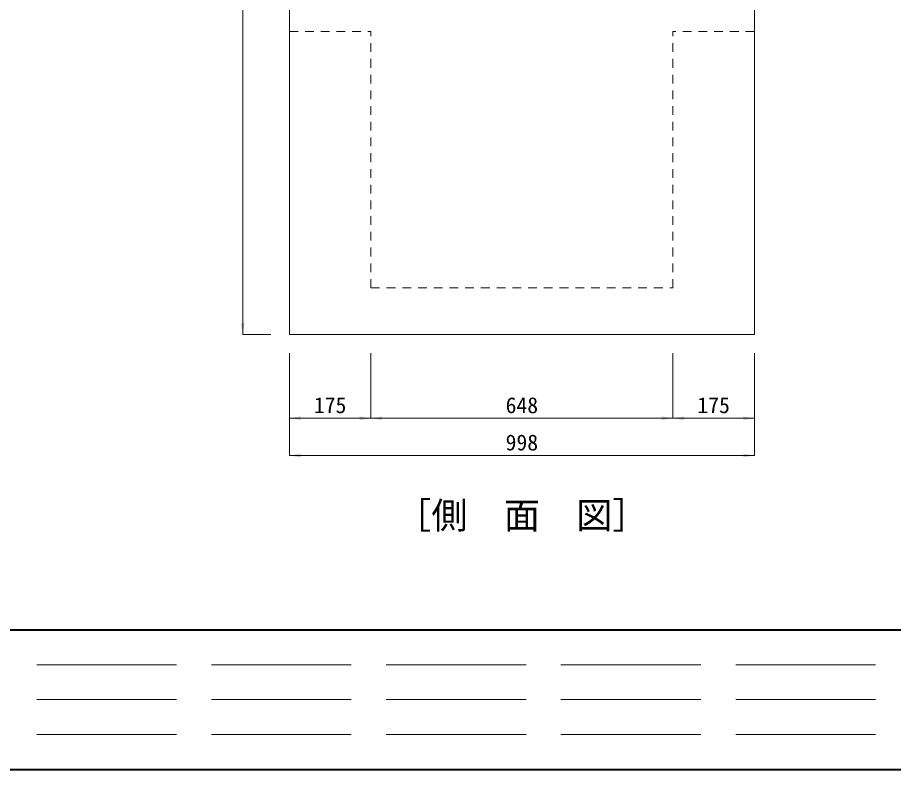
# Model space of a CAD drawing. Units: millimetres at full size. Extents: x 50430 to 101606, y 69050 to 91573.
# Drawn here: x 92899 to 94779, y 77251 to 78865 of the extents above; entities that cross this region are included whole.
import ezdxf
from ezdxf.enums import TextEntityAlignment as Align

# ---------------------------------------------------------------- set-up
doc = ezdxf.new("R2010")
doc.units = ezdxf.units.MM
doc.header["$LTSCALE"] = 50
doc.linetypes.add('DASHED', pattern=[7.5, 6, -1.5])
doc.linetypes.add('USER1', pattern=[0.675, 0.375, -0.3])
for name, color, linetype, lineweight in [('図枠', 7, 'Continuous', 5), ('寸法線', 7, 'Continuous', 13), ('本体', 2, 'Continuous', 9)]:
    doc.layers.add(name, color=color, linetype=linetype, lineweight=lineweight)
doc.layers.add('文字', color=7, linetype='Continuous')
doc.styles.add('ＭＳ ゴシック', font='')
doc.styles.get('ＭＳ ゴシック').set_extended_font_data('MS Gothic')

# ---------------------------------------------------------------- blocks, each defined once
blk = doc.blocks.new('filled_arrow')
at = {"color": 0, "linetype": 'Continuous', "lineweight": -2}
blk.add_solid([(7.5, 1.25), (0, 0), (7.5, -1.25)], dxfattribs=at)

msp = doc.modelspace()

# ---------------------------------------------------------------- linework, layer by layer
at = {"layer": '図枠', "lineweight": 40}
for p, q in [((91414.99, 77551.08), (99214.99, 77551.08)), ((91414.99, 77251.08), (99214.99, 77251.08))]:
    msp.add_line(p, q, dxfattribs=at)
at = {"layer": '図枠', "linetype": 'DASHED', "lineweight": 9}
for p, q in [((94739.99, 77476.08), (91614.99, 77476.08)), ((94739.99, 77401.08), (91614.99, 77401.08)), ((94739.99, 77326.08), (91614.99, 77326.08))]:
    msp.add_line(p, q, dxfattribs=at)
at = {"layer": '寸法線'}
for p, q in [((93382.06, 79768.12), (93382.06, 78185.12)), ((93442.06, 78185.12), (93382.06, 78185.12)), ((93482.06, 78145.12), (93482.06, 78005.12)), ((93482.06, 78145.12), (93482.06, 77925.12)), ((93657.06, 78145.12), (93657.06, 78005.12)), ((93657.06, 78145.12), (93657.06, 78005.12)), ((94305.06, 78145.12), (94305.06, 78005.12)), ((94305.06, 78145.12), (94305.06, 78005.12)), ((94480.06, 78145.12), (94480.06, 78005.12)), ((94480.06, 78145.12), (94480.06, 77925.12)), ((93482.06, 78005.12), (93657.06, 78005.12)), ((93657.06, 78005.12), (94305.06, 78005.12)), ((94305.06, 78005.12), (94480.06, 78005.12)), ((93482.06, 77925.12), (94480.06, 77925.12))]:
    msp.add_line(p, q, dxfattribs=at)
at = {"layer": '本体', "lineweight": 20}
for p, q in [((93482.06, 78185.12), (93482.06, 79744.1)), ((94480.06, 78185.12), (94480.06, 79744.1)), ((93482.06, 78185.12), (94480.06, 78185.12))]:
    msp.add_line(p, q, dxfattribs=at)
at = {"layer": '本体', "linetype": 'USER1'}
for p, q in [((93482.06, 78835.12), (93657.06, 78835.12)), ((93657.06, 78285.12), (93657.06, 78835.12)), ((94305.06, 78285.12), (94305.06, 78835.12)), ((94480.06, 78835.12), (94305.06, 78835.12)), ((93657.06, 78285.12), (94305.06, 78285.12))]:
    msp.add_line(p, q, dxfattribs=at)

# ---------------------------------------------------------------- block references
at = {"layer": '寸法線', "xscale": 3.2, "yscale": 3.2}
for p, rotation in [((93382.06, 78185.12), 90), ((93657.06, 78005.12), 180), ((94305.06, 78005.12), 180), ((94480.06, 78005.12), 180), ((94480.06, 77925.12), 180)]:
    msp.add_blockref('filled_arrow', p, dxfattribs=dict(at, rotation=rotation))
for p in [(93482.06, 78005.12), (93657.06, 78005.12), (94305.06, 78005.12), (93482.06, 77925.12)]:
    msp.add_blockref('filled_arrow', p, dxfattribs=at)

# ---------------------------------------------------------------- texts
at = {"layer": '寸法線', "style": 'ＭＳ ゴシック'}
for s, p in [('175', (93569.56, 78033.12)), ('648', (93981.06, 78033.12)), ('175', (94392.56, 78033.12)), ('998', (93981.06, 77953.12))]:
    msp.add_text(s, height=34.18, dxfattribs=at).set_placement(p, align=Align.MIDDLE_CENTER)
at = {"layer": '文字', "style": 'ＭＳ ゴシック'}
msp.add_text('［側\u3000面\u3000図］', height=56.96, dxfattribs=at).set_placement((93981.06, 77825.12), align=Align.TOP_CENTER)

doc.saveas('drawing.dxf')
